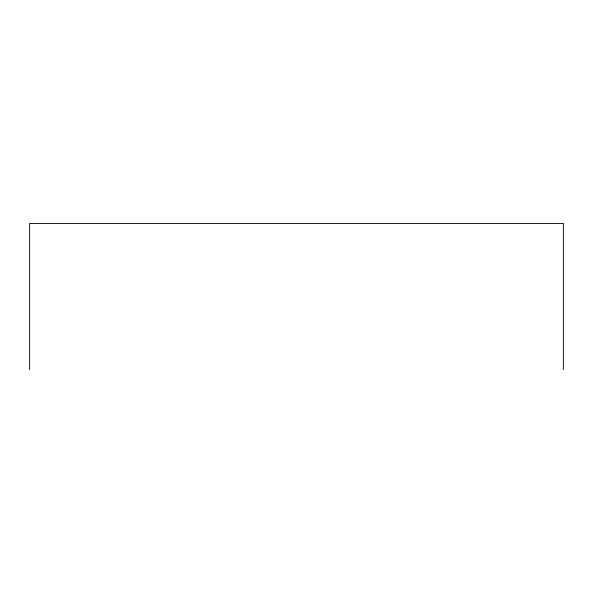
<?xml version="1.0" encoding="UTF-8"?>
<svg xmlns="http://www.w3.org/2000/svg" width="593" height="593" viewBox="0 0 593 593"><rect width="100%" height="100%" fill="white"/><g stroke="black" fill="none" stroke-linecap="round" stroke-linejoin="round"><path stroke-width="0.89" d="M563.35 369.587L563.35 223.413L29.65 223.413L29.65 369.587"/></g></svg>
